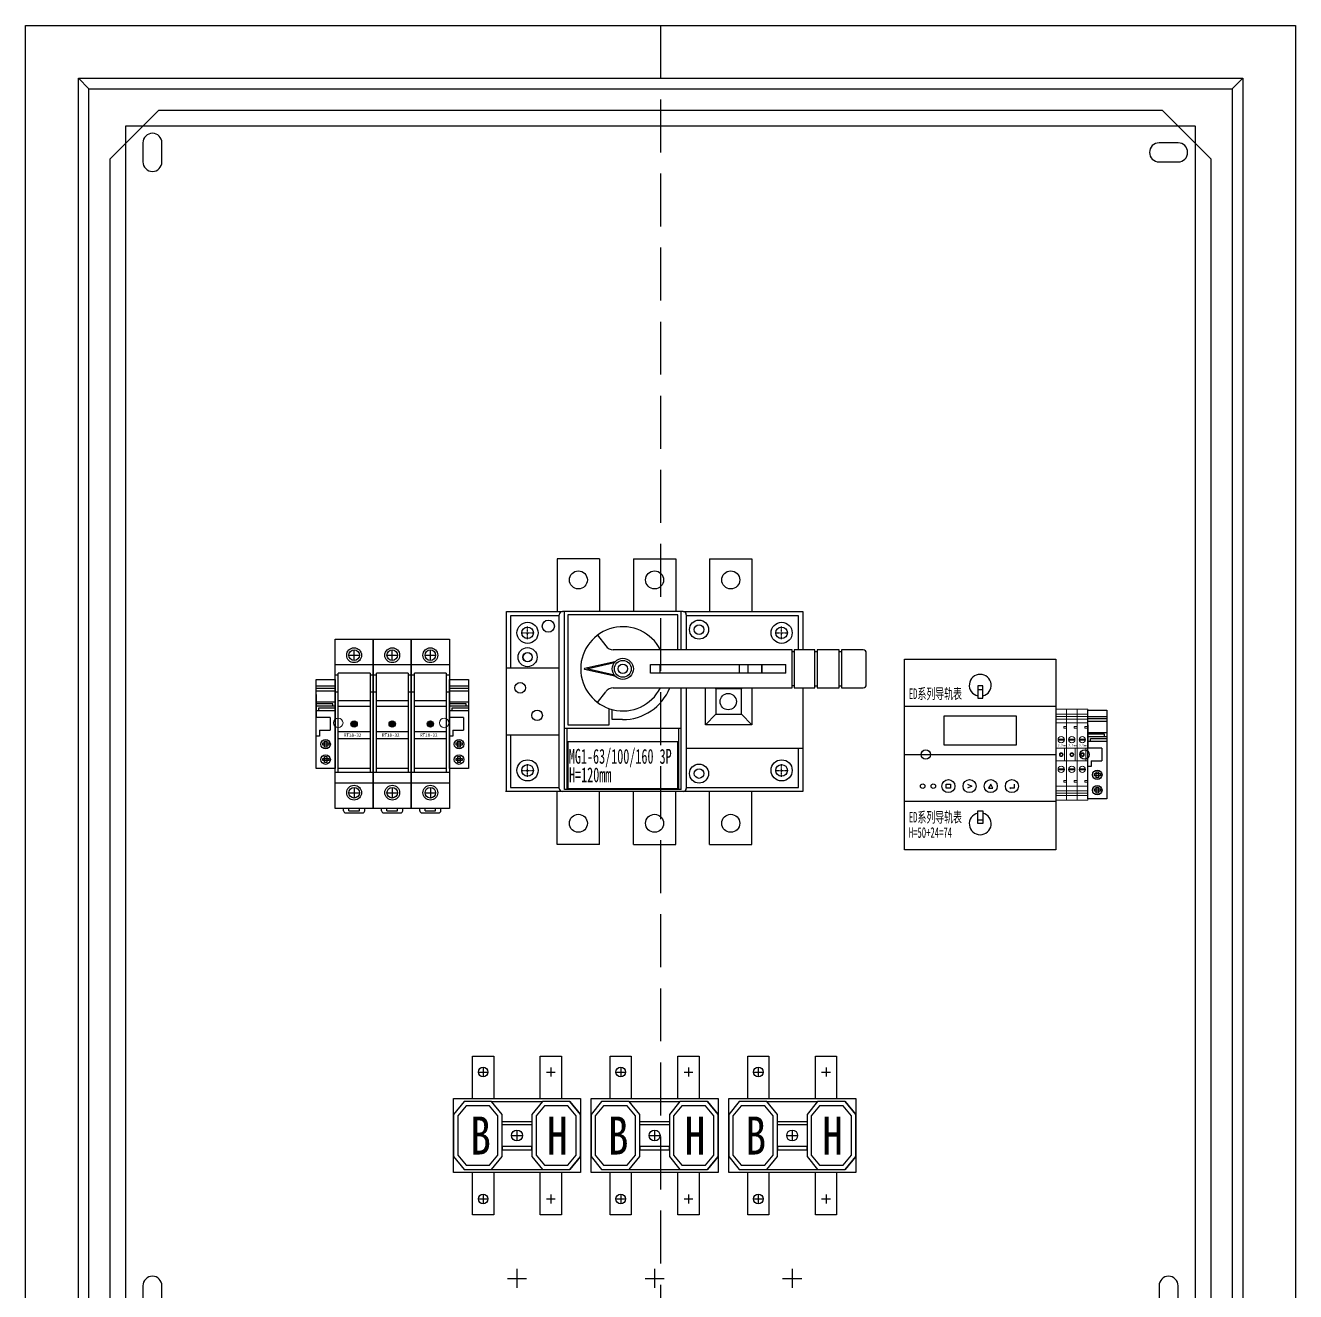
# Model space of a CAD drawing. Extents: x 1440227 to 1440827, y 413571 to 414771.
# Drawn here: x 1440227 to 1440827, y 414173 to 414771 of the extents above; entities that cross this region are included whole.
import ezdxf
from ezdxf.enums import TextEntityAlignment as Align

# ---------------------------------------------------------------- set-up
doc = ezdxf.new("R2010")
doc.units = 0
doc.header["$MEASUREMENT"] = 0
doc.linetypes.add('CENTER', pattern=[2, 1.25, -0.25, 0.25, -0.25])
doc.linetypes.add('LYJS-XX', pattern=[0.35, 0.25, -0.1])
for name, color, linetype in [('EL-TEXT', 3, 'Continuous'), ('LY-JS-BJ', 7, 'Continuous'), ('LY-JS-YQJ', 7, 'Continuous'), ('布置图', 20, 'Continuous')]:
    doc.layers.add(name, color=color, linetype=linetype)
doc.layers.add('LY-二次控制图', color=7, linetype='Continuous', lineweight=18)
doc.styles.add('-宋体', font='', dxfattribs={"width": 0.65})
doc.styles.add('宋体', font='', dxfattribs={"width": 0.8, "height": 3.5})
doc.styles.get('-宋体').set_extended_font_data('NSimSun')
doc.styles.get('宋体').set_extended_font_data('SimSun')

# ---------------------------------------------------------------- blocks, each defined once
blk = doc.blocks.new('RT18保险 正视图')
at = {"layer": 'LY-JS-YQJ'}
blk.add_hatch(color=1, dxfattribs=at).paths.add_polyline_path([(1.5, -40, 1), (-1.5, -40, 1)])
for p, q in [((-9, -80), (-9, 0)), ((-9, 0), (9, 0)), ((9, 0), (9, -80)), ((0, -10.01), (0, -5.01)), ((-2.5, -7.51), (2.5, -7.51)), ((9, -12.01), (-9, -12.01)), ((-7.5, -17), (-9, -17)), ((7.5, -16), (-7.5, -16)), ((-7.5, -63), (-7.5, -16)), ((7.5, -16), (7.5, -63)), ((9, -17), (7.5, -17)), ((-7.5, -25), (-9, -25)), ((7.5, -29), (-7.5, -29)), ((9, -25), (7.5, -25)), ((7.5, -31.75), (-7.5, -31.75)), ((-7.5, -43.5), (7.5, -43.5)), ((-7.5, -46.9), (7.5, -46.9)), ((9, -63), (-9, -63)), ((7.5, -61), (-7.5, -61)), ((9, -67.99), (-9, -67.99)), ((0, -69.99), (0, -74.99)), ((-2.5, -72.49), (2.5, -72.49)), ((9, -80), (-9, -80)), ((-5, -81), (-5, -80)), ((-4, -82), (4, -82)), ((-2.5, -81), (-2.5, -80)), ((-2.5, -81), (2.5, -81)), ((2.5, -81), (2.5, -80)), ((5, -81), (5, -80))]:
    blk.add_line(p, q, dxfattribs=at)
for centre, radius in [((0, -7.51), 3.5), ((0, -7.51), 2.5), ((0, -72.49), 3.5), ((0, -72.49), 2.5)]:
    blk.add_circle(centre, radius, dxfattribs=at)
at = {"layer": 'LY-JS-YQJ', "color": 1}
blk.add_circle((0, -40), 1.5, dxfattribs=at)
at = {"layer": 'LY-JS-YQJ'}
for centre, start, end in [((-4, -81), 180, 270), ((4, -81), 270, 0)]:
    blk.add_arc(centre, 1, start, end, dxfattribs=at)
at = {"layer": 'LY-JS-YQJ', "insert": (-4.8, -44.5), "char_height": 1.5, "width": 12.3, "attachment_point": 1}
blk.add_mtext('RT18-32', dxfattribs=at)
blk = doc.blocks.new('RT18-32X-6A')
at = {"layer": 'LY-JS-YQJ'}
blk.add_blockref('RT18保险 正视图', (9, 80), dxfattribs=at)
blk = doc.blocks.new('端子堵头')
at = {"layer": 'LY-JS-YQJ'}
for p, q in [((0, 39.03), (9, 39.03)), ((0, 37.96), (9, 37.96)), ((0, 36.73), (9, 36.73)), ((0, 35), (0, 24)), ((0, 31.48), (9, 31.48)), ((7.97, 30.59), (0, 30.59)), ((7.97, 29.53), (7.97, 30.59)), ((9, 35), (9, 24)), ((9, 34.58), (9, 33.47)), ((0, 29.53), (9, 29.53)), ((0, 27.32), (9, 27.32)), ((1.25, 27.32), (1.25, 28.56)), ((1.25, 28.56), (9, 28.56)), ((6.66, 24), (0, 24)), ((6.66, 24), (6.66, 18)), ((1.59, 15.27), (0, 15.27)), ((1.59, 18), (1.59, 15.27)), ((1.59, 18), (6.66, 18))]:
    blk.add_line(p, q, dxfattribs=at)
for points in [[(0, 42), (9, 42), (9, 0), (0, 0)], [(3.2, 12.05), (6.01, 12.05), (6.01, 10.99), (3.2, 10.99)], [(5.06, 12.84), (5.06, 10.03), (3.99, 10.03), (3.99, 12.84)], [(3.2, 4.76), (6.01, 4.76), (6.01, 3.69), (3.2, 3.69)], [(5.13, 5.6), (5.13, 2.79), (4.06, 2.79), (4.06, 5.6)]]:
    blk.add_lwpolyline(points, close=True, dxfattribs=at)
for centre in [(4.54, 11.43), (4.54, 4.14)]:
    blk.add_circle(centre, 2.23, dxfattribs=at)
blk = doc.blocks.new('A$C90d01b57')
at = {"layer": 'LY-二次控制图', "lineweight": -3}
for name, p in [('RT18-32X-6A', (-54, -80)), ('RT18-32X-6A', (-36, -80)), ('RT18-32X-6A', (-18, -80)), ('端子堵头', (-63, -61)), ('端子堵头', (0, -61))]:
    blk.add_blockref(name, p, dxfattribs=at)
blk = doc.blocks.new('A$C2BB77F8B')
at = {"color": 6}
for centre in [(10.5, 0.5), (60.5, 0.5)]:
    blk.add_circle(centre, 2.25, dxfattribs=at)
at = {"color": 0}
blk.add_blockref('A$C90d01b57', (63, 40), dxfattribs=at)
blk = doc.blocks.new('A$C03D07FCC')
for p, q in [((0, 19.03), (5, 19.03)), ((5, 19.03), (10, 19.03)), ((0, 17.96), (5, 17.96)), ((0, 16.73), (5, 16.73)), ((5, 13.21), (3.66, 13.21)), ((3.66, 13.21), (3.66, 12.43)), ((3.66, 12.43), (5, 12.43)), ((5, 17.96), (10, 17.96)), ((5, 16.73), (10, 16.73)), ((5, 12.43), (5, 11.32)), ((10, 13.21), (8.66, 13.21)), ((8.66, 13.21), (8.66, 12.43)), ((8.66, 12.43), (10, 12.43)), ((0, 3), (5, 3)), ((4.07, 3), (4.07, -3)), ((5, 3), (10, 3)), ((9.07, 3), (9.07, -3)), ((0, -3), (5, -3)), ((5, -3), (10, -3)), ((0, -17.12), (5, -17.12)), ((5, -12.33), (3.66, -12.33)), ((3.66, -12.33), (3.66, -13.11)), ((3.66, -13.11), (5, -13.11)), ((5, -17.12), (10, -17.12)), ((10, -12.33), (8.66, -12.33)), ((8.66, -12.33), (8.66, -13.11)), ((8.66, -13.11), (10, -13.11)), ((0, -18.19), (5, -18.19)), ((0, -19.42), (5, -19.42)), ((5, -18.19), (10, -18.19)), ((5, -19.42), (10, -19.42))]:
    blk.add_line(p, q)
at = {"color": 2}
for p, q in [((10, 19.03), (15, 19.03)), ((10, 17.96), (15, 17.96)), ((10, 16.73), (15, 16.73)), ((10, 12.43), (10, 11.32)), ((15, 13.21), (13.66, 13.21)), ((13.66, 13.21), (13.66, 12.43)), ((13.66, 12.43), (15, 12.43)), ((15, 12.43), (15, 11.32)), ((10, 3), (15, 3)), ((14.07, 3), (14.07, -3)), ((10, -3), (15, -3)), ((10, -17.12), (15, -17.12)), ((15, -12.33), (13.66, -12.33)), ((13.66, -12.33), (13.66, -13.11)), ((13.66, -13.11), (15, -13.11)), ((10, -18.19), (15, -18.19)), ((10, -19.42), (15, -19.42))]:
    blk.add_line(p, q, dxfattribs=at)
for points in [[(0, 21.5), (5, 21.5), (5, -21.5), (0, -21.5)], [(5, 21.5), (10, 21.5), (10, -21.5), (5, -21.5)], [(0, 15), (5, 15), (5, -15), (0, -15)], [(5, 15), (10, 15), (10, -15), (5, -15)], [(1.47, 7.3), (3.53, 7.3), (3.53, 6.79), (1.47, 6.79)], [(6.47, 7.3), (8.53, 7.3), (8.53, 6.79), (6.47, 6.79)], [(1.47, -6.71), (3.53, -6.71), (3.53, -7.23), (1.47, -7.23)], [(6.47, -6.71), (8.53, -6.71), (8.53, -7.23), (6.47, -7.23)]]:
    blk.add_lwpolyline(points, close=True)
for points in [[(10, 21.5), (15, 21.5), (15, -21.5), (10, -21.5)], [(10, 15), (15, 15), (15, -15), (10, -15)], [(11.47, 7.3), (13.53, 7.3), (13.53, 6.79), (11.47, 6.79)], [(11.47, -6.71), (13.53, -6.71), (13.53, -7.23), (11.47, -7.23)]]:
    blk.add_lwpolyline(points, close=True, dxfattribs=at)
for centre, radius in [((2.5, 7), 1.5), ((7.5, 7), 1.5), ((2.52, -0.08), 0.879), ((2.52, -0.08), 0.879), ((2.52, -0.08), 0.59), ((7.52, -0.08), 0.879), ((7.52, -0.08), 0.879), ((7.52, -0.08), 0.59), ((2.5, -7), 1.5), ((7.5, -7), 1.5)]:
    blk.add_circle(centre, radius)
for centre, radius in [((12.5, 7), 1.5), ((12.52, -0.08), 0.879), ((12.52, -0.08), 0.879), ((12.52, -0.08), 0.59), ((12.5, -7), 1.5)]:
    blk.add_circle(centre, radius, dxfattribs=at)
at = {"layer": 'LY-二次控制图', "lineweight": -3}
blk.add_blockref('端子堵头', (15, -21), dxfattribs=at)
at = {"char_height": 1, "width": 2.5692, "attachment_point": 1}
for insert in [(0.91, 4.81), (5.91, 4.81)]:
    blk.add_mtext('2.5mm', dxfattribs=dict(at, insert=insert))
at = {"color": 2, "insert": (10.91, 4.81), "char_height": 1, "width": 2.5692, "attachment_point": 1}
blk.add_mtext('2.5mm', dxfattribs=at)
blk = doc.blocks.new('ED系列导轨表-海恩德')
for p, q in [((34.53, 30.78), (36.97, 30.78)), ((29.7, -14.01), (31.7, -14.94)), ((31.7, -14.94), (29.7, -15.86)), ((40.7, -14.01), (39.7, -15.86)), ((39.7, -15.86), (41.7, -15.86)), ((41.7, -15.86), (40.7, -14.01)), ((49.7, -15.86), (50.04, -15.61)), ((49.7, -15.86), (50.04, -16.11)), ((34.53, -30.78), (36.97, -30.78))]:
    blk.add_line(p, q)
at = {"color": 1}
blk.add_line((0, 0), (71.5, 0), dxfattribs=at)
for points in [[(0, 45), (71.5, 45), (71.5, -45), (0, -45)], [(34.53, 26.56), (36.97, 26.56), (36.97, 32.53), (34.53, 32.53)], [(18.77, 18.28), (52.73, 18.28), (52.73, 4.5), (18.77, 4.5)], [(19.7, -14.01), (21.7, -14.01), (21.7, -15.86), (19.7, -15.86)], [(34.53, -26.56), (36.97, -26.56), (36.97, -32.53), (34.53, -32.53)]]:
    blk.add_lwpolyline(points, close=True)
at = {"color": 3}
blk.add_lwpolyline([(0, 22.83), (71.5, 22.83), (71.5, -22.17), (0, -22.17)], close=True, dxfattribs=at)
blk.add_lwpolyline([(51.7, -14.01), (51.7, -15.86), (49.7, -15.86)])
for centre, radius in [((20.7, -14.94), 3.07), ((30.7, -14.94), 3.07), ((40.7, -14.94), 3.07), ((50.7, -14.94), 3.07), ((8.57, -14.94), 1.06), ((13.57, -14.94), 1.06)]:
    blk.add_circle(centre, radius)
for centre, start, end in [((35.75, 32.71), 283.60377, 256.39623), ((35.75, -32.71), 103.60377, 76.39623)]:
    blk.add_arc(centre, 5.18, start, end)
at = {"layer": 'LY-二次控制图', "color": 4, "lineweight": -3, "style": '宋体', "width": 0.6}
for s, p in [('ED系列导轨表', (2.01, 26.24)), ('ED系列导轨表', (2.01, -32.11)), ('H=50+24=74', (2.01, -39.34))]:
    blk.add_text(s, height=5, dxfattribs=at).set_placement(p)
blk = doc.blocks.new('BH-0.66 φ30')
at = {"color": 1}
for p, q in [((-18.1, 12.5), (-13.9, 12.5)), ((-16, 14.6), (-16, 10.4)), ((13.9, 12.5), (18.1, 12.5)), ((16, 14.6), (16, 10.4)), ((-25, -1.5), (-30, -7.5)), ((-12, -1.5), (12, -1.5)), ((12, -1.5), (7, -7.5)), ((25, -1.5), (12, -1.5)), ((25, -1.5), (30, -7.5)), ((7, -7.5), (7, -27.5)), ((-2.59, -17.5), (2.59, -17.5)), ((0, -14.91), (0, -20.09)), ((-30, -27.5), (-25, -33.5)), ((7, -27.5), (12, -33.5)), ((30, -27.5), (25, -33.5)), ((-12, -33.5), (12, -33.5)), ((-18.1, -47.5), (-13.9, -47.5)), ((-16, -45.4), (-16, -49.6)), ((13.9, -47.5), (18.1, -47.5)), ((16, -45.4), (16, -49.6))]:
    blk.add_line(p, q, dxfattribs=at)
for points in [[(-21, 0), (-21, 20), (-11, 20), (-11, 0)], [(11, 0), (11, 20), (21, 20), (21, 0)], [(-25, -1.5), (-30, -7.5), (-30, -27.5), (-25, -33.5), (-12, -33.5), (-7, -27.5), (-7, -7.5), (-12, -1.5), (-25, -1.5)], [(12, -1.5), (7, -7.5), (7, -27.5), (12, -33.5), (25, -33.5), (30, -27.5), (30, -7.5), (25, -1.5), (12, -1.5)], [(-11, -35), (-11, -55), (-21, -55), (-21, -35)], [(21, -35), (21, -55), (11, -55), (11, -35)]]:
    blk.add_lwpolyline(points, dxfattribs=at)
for points in [[(-30, 0), (30, 0), (30, -35), (-30, -35)], [(-24.06, -3.5), (-28, -8.22), (-28, -26.78), (-24.06, -31.5), (-12.94, -31.5), (-9, -26.78), (-9, -8.22), (-12.94, -3.5)], [(12.94, -3.5), (9, -8.22), (9, -26.78), (12.94, -31.5), (24.06, -31.5), (28, -26.78), (28, -8.22), (24.06, -3.5)], [(-7, -10.83), (7, -10.83), (7, -12.4), (-7, -12.4)], [(-7, -24.33), (7, -24.33), (7, -22.76), (-7, -22.76)]]:
    blk.add_lwpolyline(points, close=True, dxfattribs=at)
blk.add_circle((0, -17.5), 2.59, dxfattribs=at)
at = {"layer": 'EL-TEXT', "color": 0, "linetype": 'ByBlock', "lineweight": -3, "style": '-宋体', "width": 0.8}
for s, p in [('B', (-17.19, -17.51)), ('H', (19.08, -17.51))]:
    blk.add_text(s, height=17.94, dxfattribs=at).set_placement(p, align=Align.MIDDLE_CENTER)
blk = doc.blocks.new('A$Cfccfe12f')
at = {"color": 3}
for p, q in [((-151, -100.5), (-151, -109.5)), ((-86, -100.5), (-86, -109.5)), ((-21, -100.5), (-21, -109.5)), ((-155.5, -105), (-146.5, -105)), ((-90.5, -105), (-81.5, -105)), ((-25.5, -105), (-16.5, -105))]:
    blk.add_line(p, q, dxfattribs=at)
for p in [(-151, -20), (-86, -20), (-21, -20)]:
    blk.add_blockref('BH-0.66 φ30', p, dxfattribs=at)
blk = doc.blocks.new('BH-0.66 φ30x3')
at = {"color": 6}
for centre in [(14, 47.5), (79, 47.5), (144, 47.5), (14, -12.5), (79, -12.5), (144, -12.5)]:
    blk.add_circle(centre, 2.25, dxfattribs=at)
at = {"color": 0}
blk.add_blockref('A$Cfccfe12f', (181, 55), dxfattribs=at)
blk = doc.blocks.new('隔离MG1-63 100 3P-2022.3')
at = {"color": 0}
for p, q in [((24, 67.5), (24, 42.5)), ((44, 67.5), (24, 67.5)), ((44, 67.5), (44, 42.5)), ((60, 67.5), (60, 42.5)), ((60, 67.5), (80, 67.5)), ((80, 67.5), (80, 42.5)), ((96, 67.5), (96, 42.5)), ((96, 67.5), (116, 67.5)), ((116, 67.5), (116, 42.5)), ((24, -67.5), (24, -42.5)), ((44, -67.5), (44, -42.5)), ((60, -67.5), (60, -42.5)), ((80, -67.5), (80, -42.5)), ((96, -67.5), (96, -42.5)), ((116, -67.5), (116, -42.5)), ((44, -67.5), (24, -67.5)), ((60, -67.5), (80, -67.5)), ((96, -67.5), (116, -67.5))]:
    blk.add_line(p, q, dxfattribs=at)
at = {"color": 0, "linetype": 'Continuous', "lineweight": 25}
for p, q in [((0, -42.5), (0, 42.5)), ((0, 42.5), (26.5, 42.5)), ((83.5, 42.5), (26.5, 42.5)), ((27.5, -41.5), (27.5, 42.5)), ((82.5, 24.5), (82.5, 42.5)), ((83.5, 42.5), (140, 42.5)), ((140, 42.5), (140, 24.5)), ((2, 40.5), (2, 15.75)), ((25, 40.5), (2, 40.5)), ((25, -41), (25, 41)), ((29, 41), (29, -11)), ((81, 41), (29, 41)), ((81, 24.5), (81, 41)), ((85, 41), (85, 24.5)), ((138, 40.5), (85, 40.5)), ((138, 24.5), (138, 40.5)), ((43.06, 31.41), (46.9, 26.3)), ((135, 24.5), (50.5, 24.5)), ((135, 6.5), (135, 24.5)), ((145.75, 24.5), (136, 24.5)), ((136, 24.5), (136, 6.5)), ((145.75, 6.5), (145.75, 24.5)), ((157.25, 24.5), (146.75, 24.5)), ((146.75, 24.5), (146.75, 6.5)), ((157.25, 6.5), (157.25, 24.5)), ((158.25, 24.5), (158.25, 6.5)), ((168.5, 24.5), (158.25, 24.5)), ((51.25, 18.79), (36.86, 15.6)), ((38, 15.48), (51, 18.48)), ((136, 23.5), (135, 23.5)), ((146.75, 23.5), (145.75, 23.5)), ((158.25, 23.5), (157.25, 23.5)), ((170, 8), (170, 23)), ((25, 15.75), (0, 15.75)), ((36.86, 15.4), (51.21, 12.22)), ((51, 12.48), (38, 15.48)), ((68, 13.5), (68, 17.5)), ((68, 17.5), (132, 17.5)), ((132, 13.5), (68, 13.5)), ((72.51, 17.5), (72.51, 13.5)), ((109.96, 17.5), (109.96, 13.5)), ((114, 17.5), (114, 13.5)), ((120.57, 17.5), (120.57, 13.5)), ((120.9, 13.5), (120.9, 17.5)), ((132, 13.5), (132, 17.5)), ((50.5, 6.5), (135, 6.5)), ((82.5, -41.5), (82.5, 6.5)), ((85, 6.5), (85, -41)), ((94, -11), (94, 6.5)), ((98.5, 6.5), (99, 6)), ((99, 6), (99, -6)), ((111, 6), (99, 6)), ((111.5, 6.5), (111, 6)), ((111, -6), (111, 6)), ((116, 6.5), (116, -11)), ((136, 7.5), (135, 7.5)), ((136, 6.5), (145.75, 6.5)), ((140, 6.5), (140, -42.5)), ((145.75, 7.5), (146.75, 7.5)), ((146.75, 6.5), (157.25, 6.5)), ((157.25, 7.5), (158.25, 7.5)), ((158.25, 6.5), (168.5, 6.5)), ((43.06, -0.41), (46.9, 4.7)), ((48.5, -11), (48.5, -3.29)), ((50, -8.5), (50, -3.75)), ((29, -11), (48.5, -11)), ((54.86, -8.5), (50, -8.5)), ((99, -6), (94, -11)), ((116, -11), (94, -11)), ((99, -6), (111, -6)), ((111, -6), (116, -11)), ((0, -15.75), (25, -15.75)), ((2, -15.75), (2, -40.5)), ((27.5, -12.5), (82.5, -12.5)), ((28.5, -12.5), (28.5, -41.5)), ((81.5, -41.5), (81.5, -12.5)), ((29, -19), (29, -41)), ((81, -19), (29, -19)), ((81, -41), (81, -19)), ((85, -22), (140, -22)), ((138, -40.5), (138, -22)), ((2, -40.5), (25, -40.5)), ((82.5, -41.5), (27.5, -41.5)), ((29, -41), (81, -41)), ((85, -40.5), (138, -40.5)), ((140, -42.5), (-0.42, -42.5))]:
    blk.add_line(p, q, dxfattribs=at)
at = {"color": 1, "linetype": 'CENTER', "ltscale": 0.11}
for p, q in [((6.98, 32.5), (13.03, 32.5)), ((10, 29.47), (10, 35.52)), ((126.98, 32.5), (133.03, 32.5)), ((130, 29.47), (130, 35.52)), ((10, -35.53), (10, -29.48)), ((10, -35.53), (10, -29.48)), ((130, -35.53), (130, -29.48)), ((6.98, -32.5), (13.03, -32.5)), ((6.98, -32.5), (13.03, -32.5)), ((126.98, -32.5), (133.03, -32.5))]:
    blk.add_line(p, q, dxfattribs=at)
at = {"color": 0}
for centre, radius in [((34, 57.5), 4.25), ((70, 57.5), 4.25), ((106, 57.5), 4.25), ((104.77, 0), 3.85), ((34, -57.5), 4.25), ((70, -57.5), 4.25), ((106, -57.5), 4.25)]:
    blk.add_circle(centre, radius, dxfattribs=at)
at = {"color": 0, "linetype": 'Continuous', "lineweight": 25}
for centre, radius in [((10, 32.5), 5), ((19.82, 35.63), 2.85), ((91, 34), 4.5), ((91, 34), 2.25), ((130, 32.5), 5), ((10, 32.5), 2.75), ((130, 32.5), 2.75), ((10, 21), 4.5), ((10, 21), 2.25), ((10, 21), 2.15), ((55, 15.48), 5), ((55, 15.48), 4), ((55, 15.5), 2.25), ((6.51, 6.5), 2.5), ((14.51, -6.5), 2.5), ((10, -32.5), 5), ((10, -32.5), 2.75), ((91, -34), 4.5), ((130, -32.5), 5), ((130, -32.5), 2.75), ((91, -34), 2.25)]:
    blk.add_circle(centre, radius, dxfattribs=at)
for centre, radius, start, end in [((26.5, 41), 1.5, 90, 180), ((83.5, 41), 1.5, 0, 90), ((55, 15.5), 19.89, 26.90784, 333.09217), ((50.5, 29), 4.5, 216.90982, 270), ((168.5, 23), 1.5, 0, 90), ((36.88, 15.5), 0.1, 102.5, 257.50001), ((50.5, 2), 4.5, 90, 143.09018), ((54.93, 15.5), 24, 269.82698, 337.97569), ((168.5, 8), 1.5, 270, 0), ((26.5, -41), 1.5, 180, 270), ((83.5, -41), 1.5, 270, 0)]:
    blk.add_arc(centre, radius, start, end, dxfattribs=at)
at = {"color": 4, "linetype": 'ByBlock', "style": '宋体', "width": 0.6}
for s, p in [('MG1-63/100/160 3P', (29.5, -25.85)), ('H=120mm', (29.59, -34.58))]:
    blk.add_text(s, height=7, dxfattribs=at).set_placement(p, align=Align.MIDDLE_LEFT)
blk = doc.blocks.new('600-1200-明-底板')
at = {"layer": 'LY-JS-BJ', "color": 1}
blk.add_lwpolyline([(-237, 560), (237, 560), (260, 537), (260, -537), (237, -560), (-237, -560), (-260, -537), (-260, 537)], close=True, dxfattribs=at)
for points in [[(-235.5, 535.5), (-235.5, 544.5, 1), (-244.5, 544.5), (-244.5, 535.5, 1)], [(244.5, 544.5), (235.5, 544.5, 1), (235.5, 535.5), (244.5, 535.5, 1)], [(-235.5, -4.5), (-235.5, 4.5, 1), (-244.5, 4.5), (-244.5, -4.5, 1)], [(235.5, 4.5), (235.5, -4.5, 1), (244.5, -4.5), (244.5, 4.5, 1)], [(235.5, -535.5), (235.5, -544.5, 1), (244.5, -544.5), (244.5, -535.5, 1)], [(-244.5, -544.5), (-235.5, -544.5, 1), (-235.5, -535.5), (-244.5, -535.5, 1)]]:
    blk.add_lwpolyline(points, format="xyb", close=True, dxfattribs=at)
blk.add_circle((-235, -505), 5.25, dxfattribs=at)

msp = doc.modelspace()

# ---------------------------------------------------------------- linework, layer by layer
at = {"color": 6}
for centre in [(1440652.01, 414426.41), (1440727.01, 414426.41)]:
    msp.add_circle(centre, 2.25, dxfattribs=at)
at = {"layer": 'LY-JS-BJ', "color": 6, "linetype": 'LYJS-XX', "ltscale": 100}
msp.add_line((1440526.7, 414770.91), (1440526.7, 413570.91), dxfattribs=at)
at = {"layer": 'LY-JS-BJ', "color": 6, "ltscale": 50}
for p, q in [((1440251.7, 414745.91), (1440256.7, 414740.91)), ((1440801.7, 414745.91), (1440796.7, 414740.91))]:
    msp.add_line(p, q, dxfattribs=at)
for points in [[(1440251.7, 414745.91), (1440801.7, 414745.91), (1440801.7, 413595.91), (1440251.7, 413595.91)], [(1440256.7, 414740.91), (1440796.7, 414740.91), (1440796.7, 413600.91), (1440256.7, 413600.91)]]:
    msp.add_lwpolyline(points, close=True, dxfattribs=at)
at = {"layer": 'LY-JS-BJ', "color": 6, "linetype": 'LYJS-XX', "lineweight": -3}
msp.add_lwpolyline([(1440274.2, 414723.41), (1440779.2, 414723.41), (1440779.2, 413618.41), (1440274.2, 413618.41)], close=True, dxfattribs=at)
at = {"layer": '布置图', "ltscale": 50}
msp.add_lwpolyline([(1440226.7, 414770.91), (1440826.7, 414770.91), (1440826.7, 413570.91), (1440226.7, 413570.91)], close=True, dxfattribs=at)

# ---------------------------------------------------------------- block references
at = {"color": 6}
for name, p in [('隔离MG1-63 100 3P-2022.3', (1440453.9, 414451.41)), ('ED系列导轨表-海恩德', (1440641.99, 414426.41)), ('BH-0.66 φ30x3', (1440428.9, 414228.91))]:
    msp.add_blockref(name, p, dxfattribs=at)
at = {"layer": 'LY-JS-BJ', "color": 6, "ltscale": 50}
msp.add_blockref('600-1200-明-底板', (1440526.7, 414170.91), dxfattribs=at)
at = {"layer": 'LY-二次控制图', "color": 6, "lineweight": -3}
for name, p in [('A$C2BB77F8B', (1440363.98, 414440.85)), ('A$C03D07FCC', (1440713.49, 414426.41))]:
    msp.add_blockref(name, p, dxfattribs=at)

doc.saveas('drawing.dxf')
